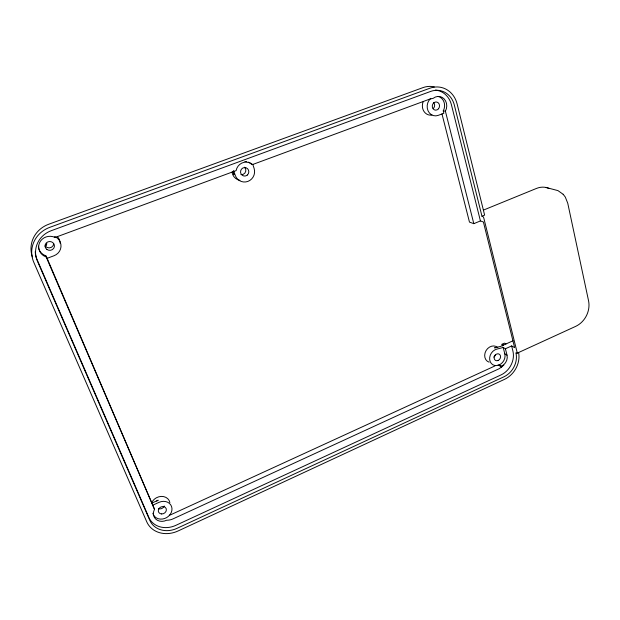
<?xml version="1.0" encoding="UTF-8"?>
<svg xmlns="http://www.w3.org/2000/svg" width="620" height="620" viewBox="0 0 620 620"><rect width="100%" height="100%" fill="white"/><g stroke="black" fill="none" stroke-linecap="round" stroke-linejoin="round"><path stroke-width="0.93" d="M503.835 365.149L499.34 368.629L173.112 518.839A13.369 11.431 -29 0 1 166.695 520.226A10.052 8.579 -28.6 0 1 155.868 519.211A10.052 8.579 -28.6 0 1 154.519 509.322L46.678 257.285M517.003 353.253L575.794 326.314C585.04 321.943 590.589 310.976 588.589 300.94L567.757 203.244L565.285 197.036L563.169 194.285M495.008 365.924L171.415 514.445A13.237 11.346 -28.9 0 1 169.345 515.22M152.884 505.122L158.983 502.355A10.005 8.548 -28.5 0 1 171.554 506.478A10.005 8.548 -28.5 0 1 164.773 518.467A10.005 8.548 -28.5 0 1 152.838 513.221M503.2 347.487L496.736 349.137A8.742 7.277 -57.9 0 0 489.699 359.724A8.742 7.277 -57.9 0 0 498.844 365.072A8.742 7.277 -57.9 0 0 504.82 353.865L503.2 347.487L505.409 348.765L507.028 355.167A8.781 7.301 -57.9 0 1 501.503 366.219L501.727 367.133L498.1 364.885M505.409 348.765L511.632 345.929L514.631 347.634L483.399 221.968L480.423 220.937L473.812 223.665L469.472 222.107L441.967 113.902M502.464 345.952L502.029 344.255L504.494 343.139L505.959 343.968M152.117 502.967L158.193 500.216A9.951 8.51 -28.5 0 0 156.666 501.053M512.942 340.798L500.565 346.417L494.566 347.859A8.703 7.262 -57.9 0 1 495.915 347.642M481.972 216.248L482.724 216.496A1.55 0.635 67.8 0 1 483.832 218.186L517.111 352.354A1.48 0.566 64.1 0 1 516.669 353.206L515.918 352.788A19.15 15.926 -57.8 0 1 503.897 376.813L177.025 528.349A21.863 18.662 -29.2 0 1 149.839 520.405L37.355 260.981A24.591 23.118 -0.1 0 1 51.197 230.718L430.753 91.388A21.615 19.042 -78.5 0 1 454.344 105.082L481.972 216.248L484.623 215.101L457.142 104.036A24.939 21.971 -78.5 0 0 429.939 88.203L49.77 227.346A28.38 26.676 -0.1 0 0 33.798 262.314L146.754 521.823A25.226 21.537 -29.2 0 0 178.126 530.952L504.541 379.339A22.095 18.375 -57.8 0 0 518.591 352.493M483.422 210.11L536.478 188.433A21.049 17.593 -69.1 0 1 548.824 188.364M154.519 509.322L46.182 256.967A11.362 10.656 1.9 0 1 39.572 242.715A11.362 10.656 1.9 0 1 55.118 237.452L236.104 170.616A10.315 9.982 -74.4 0 1 252.534 164.548L429.97 99.022L433.132 98.355A9.92 8.726 -79 0 1 444.129 98.913A9.92 8.726 -79 0 1 445.4 111.189L473.812 223.665M438.17 96.441A9.873 8.688 -79.1 0 1 443.261 110.903L445.4 111.189M545.887 187.442L557.946 190.611L563.27 194.37M252.534 164.548L251.224 163.975A10.261 9.943 -74.7 0 0 248.263 162.184M502.029 344.255L503.486 345.092M504.82 353.865L507.028 355.167M499.325 364.87L501.503 366.219M38.409 246.14A11.307 10.602 2.1 0 0 45.895 255.882L46.973 258.377L53.948 255.766A11.307 10.602 2.1 0 0 60.977 246.869A11.307 10.602 2.1 0 0 55.668 236.925M233.593 170.484L235.244 175.305A10.261 9.943 -74.7 0 0 247.899 181.404A10.261 9.943 -74.7 0 0 254.084 168.33L252.751 164.316M232.926 171.484L234.027 174.685A10.207 9.897 -75 0 1 233.601 172.965M54.785 236.46L55.118 237.452M45.895 255.882L46.182 256.967M443.261 110.903L443.858 113.258L438.286 115.351A9.873 8.688 -79.1 0 1 428.017 110.74A9.873 8.688 -79.1 0 1 430.776 98.348M480.423 220.937L451.414 104.741A21.475 18.949 -78.6 0 0 435.403 90.102M511.632 345.929L512.911 351.06A19.042 15.864 -57.8 0 1 500.968 374.945L175.863 525.341A21.715 18.569 -29 0 1 148.839 517.413L37.037 259.486A24.428 22.963 0.2 0 1 35.247 251.627M434.341 86.901A24.544 21.692 -78.8 0 0 422.979 87.614L48.748 224.231A27.892 26.234 0.6 0 0 32.38 256.858M244.861 161.541A10.261 9.943 -74.7 0 1 246.59 161.712M495.427 354.586A3.604 3.015 -58 0 1 493.69 357.081M489.095 362.173A8.649 7.231 -58 0 1 486.072 350.587A8.649 7.231 -58 0 1 497.782 347.533M164.238 506.013A4.123 3.526 -28.3 0 1 158.503 508.625M431.939 115.049A9.765 8.618 -79.3 0 1 424.018 111.515A9.765 8.618 -79.3 0 1 423.111 101.889M433.558 102.424A4.069 3.588 -79.3 0 1 433.155 108.624M151.419 503.339A9.889 8.471 -28.3 0 1 161.246 496.411A9.889 8.471 -28.3 0 1 169.888 502.564M57.365 236.623A11.168 10.478 2.6 0 1 60.171 243.288M53.7 243.443A4.658 4.363 2.6 0 1 45.097 245.846M244.451 167.183A4.224 4.1 -75.4 0 1 240.978 174.561M239.894 180.358A10.145 9.842 -75.4 0 1 231.988 172.159M45.981 245.326L45.33 247.062A4.735 4.441 1.9 0 1 46.872 243.683L45.981 245.326M46.841 249.395A4.712 4.418 2.1 0 0 54.413 246.59A4.712 4.418 2.1 0 0 48.004 241.823A4.712 4.418 2.1 0 0 46.841 249.395M498.178 360.445A3.643 3.03 -57.9 0 0 499.65 354.446A3.643 3.03 -57.9 0 0 494.264 356.903A3.643 3.03 -57.9 0 0 498.178 360.445M161.65 513.957A4.17 3.557 -28.5 0 0 166.129 508.524A4.17 3.557 -28.5 0 0 159.239 508.268A4.17 3.557 -28.5 0 0 161.65 513.957M438.511 108.779A4.115 3.619 -79.1 0 0 436.805 102.044A4.115 3.619 -79.1 0 0 432.404 107.353A4.115 3.619 -79.1 0 0 438.511 108.779M247.287 175.08A4.278 4.138 -74.7 0 0 246.179 167.803A4.278 4.138 -74.7 0 0 240.583 172.531A4.278 4.138 -74.7 0 0 247.287 175.08"/></g></svg>
